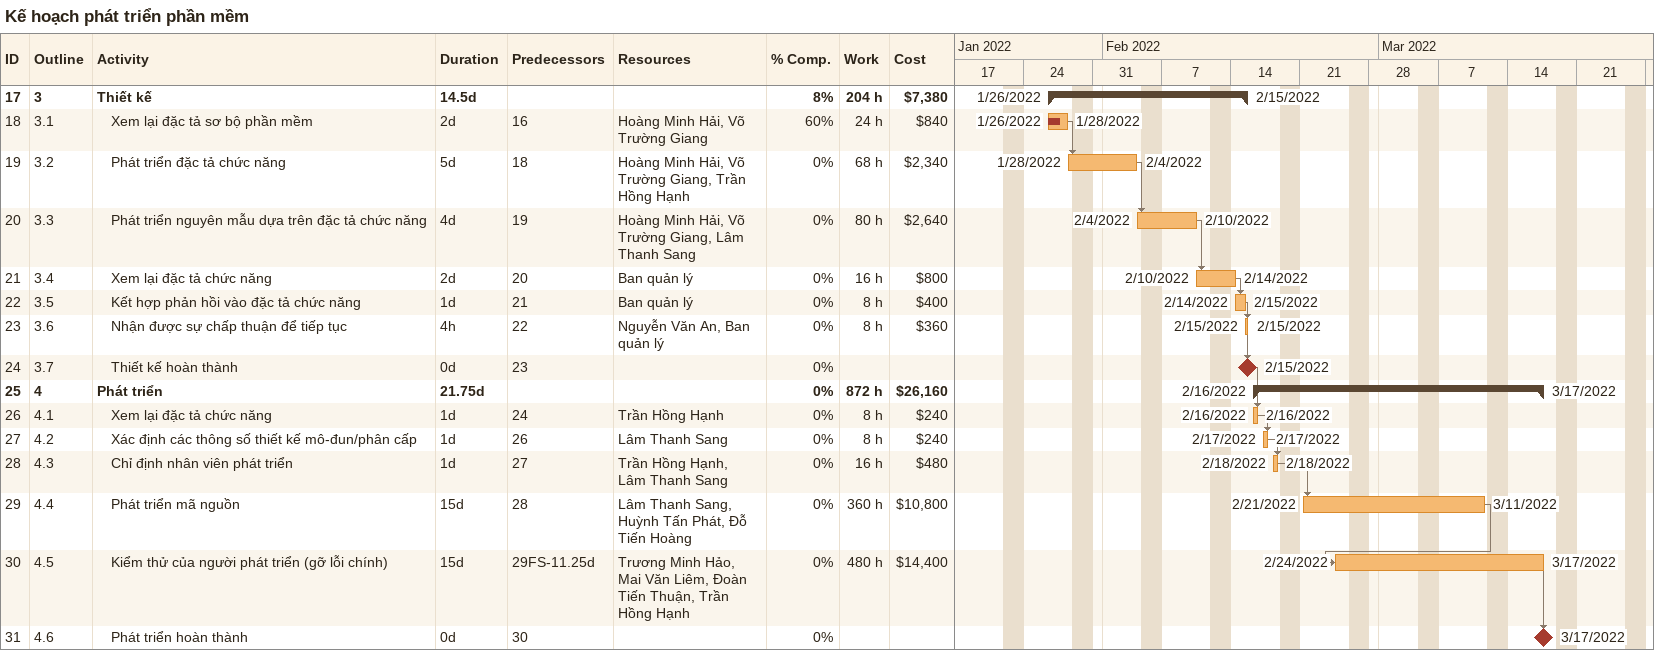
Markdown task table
Kế hoạch phát triển phần mềm

| ID | WBS | Task | Duration | Start | Finish | Predecessors | Resources | % complete | Work (h) | Cost ($) |
|---|---|---|---|---|---|---|---|---|---|---|
| 17 | 3 | **Thiết kế** | 14.5d | 2022-01-26 | 2022-02-15 |  |  | 8 | 204 | 7380 |
| 18 | 3.1 | Xem lại đặc tả sơ bộ phần mềm | 2d | 2022-01-26 | 2022-01-28 | 16 | Hoàng Minh Hải, Võ Trường Giang | 60 | 24 | 840 |
| 19 | 3.2 | Phát triển đặc tả chức năng | 5d | 2022-01-28 | 2022-02-04 | 18 | Hoàng Minh Hải, Võ Trường Giang, Trần Hồng Hạnh | 0 | 68 | 2340 |
| 20 | 3.3 | Phát triển nguyên mẫu dựa trên đặc tả chức năng | 4d | 2022-02-04 | 2022-02-10 | 19 | Hoàng Minh Hải, Võ Trường Giang, Lâm Thanh Sang | 0 | 80 | 2640 |
| 21 | 3.4 | Xem lại đặc tả chức năng | 2d | 2022-02-10 | 2022-02-14 | 20 | Ban quản lý | 0 | 16 | 800 |
| 22 | 3.5 | Kết hợp phản hồi vào đặc tả chức năng | 1d | 2022-02-14 | 2022-02-15 | 21 | Ban quản lý | 0 | 8 | 400 |
| 23 | 3.6 | Nhận được sự chấp thuận để tiếp tục | 4h | 2022-02-15 | 2022-02-15 | 22 | Nguyễn Văn An, Ban quản lý | 0 | 8 | 360 |
| 24 | 3.7 | Thiết kế hoàn thành | 0d | 2022-02-15 | 2022-02-15 | 23 |  | 0 |  |  |
| 25 | 4 | **Phát triển** | 21.75d | 2022-02-16 | 2022-03-17 |  |  | 0 | 872 | 26160 |
| 26 | 4.1 | Xem lại đặc tả chức năng | 1d | 2022-02-16 | 2022-02-16 | 24 | Trần Hồng Hạnh | 0 | 8 | 240 |
| 27 | 4.2 | Xác định các thông số thiết kế mô-đun/phân cấp | 1d | 2022-02-17 | 2022-02-17 | 26 | Lâm Thanh Sang | 0 | 8 | 240 |
| 28 | 4.3 | Chỉ định nhân viên phát triển | 1d | 2022-02-18 | 2022-02-18 | 27 | Trần Hồng Hạnh, Lâm Thanh Sang | 0 | 16 | 480 |
| 29 | 4.4 | Phát triển mã nguồn | 15d | 2022-02-21 | 2022-03-11 | 28 | Lâm Thanh Sang, Huỳnh Tấn Phát, Đỗ Tiến Hoàng | 0 | 360 | 10800 |
| 30 | 4.5 | Kiểm thử của người phát triển (gỡ lỗi chính) | 15d | 2022-02-24 | 2022-03-17 | 29FS-11.25d | Trương Minh Hảo, Mai Văn Liêm, Đoàn Tiến Thuận, Trần Hồng Hạnh | 0 | 480 | 14400 |
| 31 | 4.6 | Phát triển hoàn thành | 0d | 2022-03-17 | 2022-03-17 | 30 |  | 0 |  |  |
